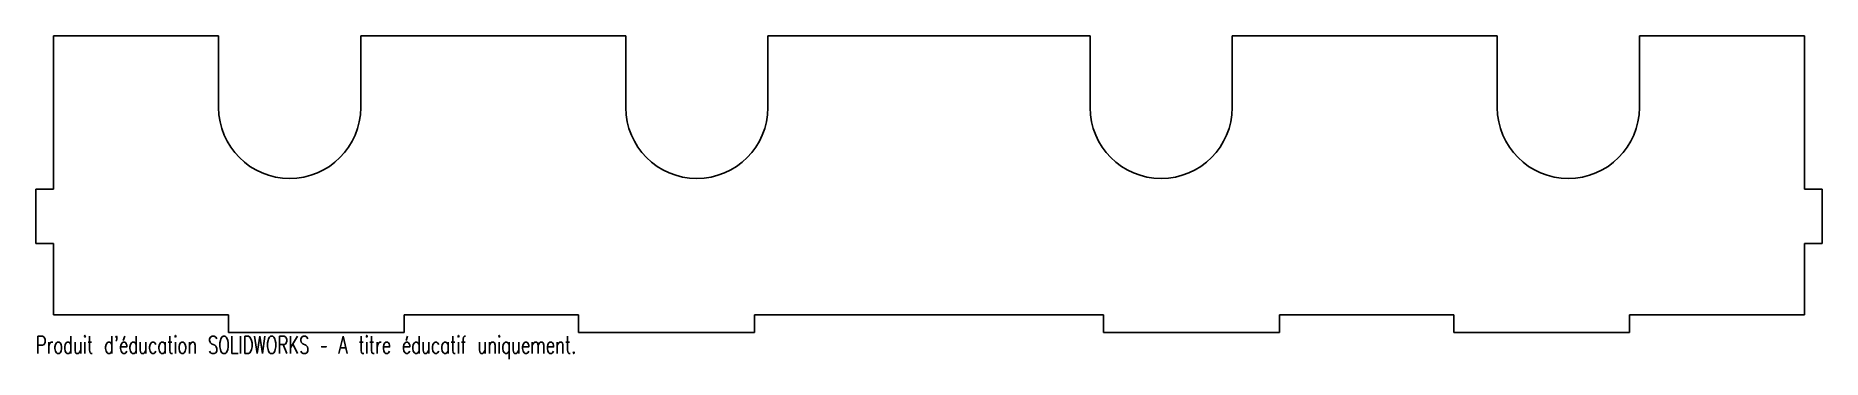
# Model space of a CAD drawing. Header units: millimetres. Extents: x -5 to 495, y -8 to 83.
import ezdxf

# ---------------------------------------------------------------- set-up
doc = ezdxf.new("R2010")
doc.units = ezdxf.units.MM
doc.styles.add('SLDTEXTSTYLE0', font='TXT', dxfattribs={"width": 0.7, "bigfont": 'bigfont'})

msp = doc.modelspace()

# ---------------------------------------------------------------- linework, layer by layer
at = {"color": 7, "linetype": 'Continuous', "lineweight": 25}
for p, q in [((-0.1, 83.1), (46.1, 83.1)), ((-0.1, 40.1), (-0.1, 83.1)), ((46.1, 83.1), (46.1, 63)), ((85.9, 83.1), (160.1, 83.1)), ((85.9, 83.1), (85.9, 63)), ((160.1, 83.1), (160.1, 63)), ((199.9, 83.1), (290.1, 83.1)), ((199.9, 83.1), (199.9, 63)), ((290.1, 83.1), (290.1, 63)), ((329.9, 83.1), (404.1, 83.1)), ((329.9, 83.1), (329.9, 63)), ((404.1, 83.1), (404.1, 63)), ((443.9, 83.1), (490.1, 83.1)), ((443.9, 83.1), (443.9, 63)), ((490.1, 40.1), (490.1, 83.1)), ((-0.1, 40.1), (-5.1, 40.1)), ((-5.1, 24.9), (-5.1, 40.1)), ((490.1, 40.1), (495.1, 40.1)), ((495.1, 24.9), (495.1, 40.1)), ((-0.1, 24.9), (-5.1, 24.9)), ((-0.1, 4.9), (-0.1, 24.9)), ((490.1, 4.9), (490.1, 24.9)), ((490.1, 24.9), (495.1, 24.9)), ((-0.1, 4.9), (48.9, 4.9)), ((48.9, 4.9), (48.9, -0.1)), ((98.1, -0.1), (98.1, 4.9)), ((98.1, 4.9), (146.9, 4.9)), ((146.9, 4.9), (146.9, -0.1)), ((196.1, -0.1), (196.1, 4.9)), ((196.1, 4.9), (293.9, 4.9)), ((293.9, 4.9), (293.9, -0.1)), ((343.1, -0.1), (343.1, 4.9)), ((343.1, 4.9), (391.9, 4.9)), ((391.9, 4.9), (391.9, -0.1)), ((441.1, -0.1), (441.1, 4.9)), ((441.1, 4.9), (490.1, 4.9)), ((48.9, -0.1), (98.1, -0.1)), ((146.9, -0.1), (196.1, -0.1)), ((293.9, -0.1), (343.1, -0.1)), ((391.9, -0.1), (441.1, -0.1))]:
    msp.add_line(p, q, dxfattribs=at)
for centre in [(66, 63), (180, 63), (310, 63), (424, 63)]:
    msp.add_arc(centre, 19.9, 180, 0, dxfattribs=at)

# ---------------------------------------------------------------- texts
at = {"color": 7, "linetype": 'Continuous', "insert": (-5.1, -1.12), "char_height": 4.8336, "attachment_point": 1, "style": 'SLDTEXTSTYLE0'}
msp.add_mtext("Produit d'éducation SOLIDWORKS – A titre éducatif uniquement.", dxfattribs=at)

doc.saveas('drawing.dxf')
